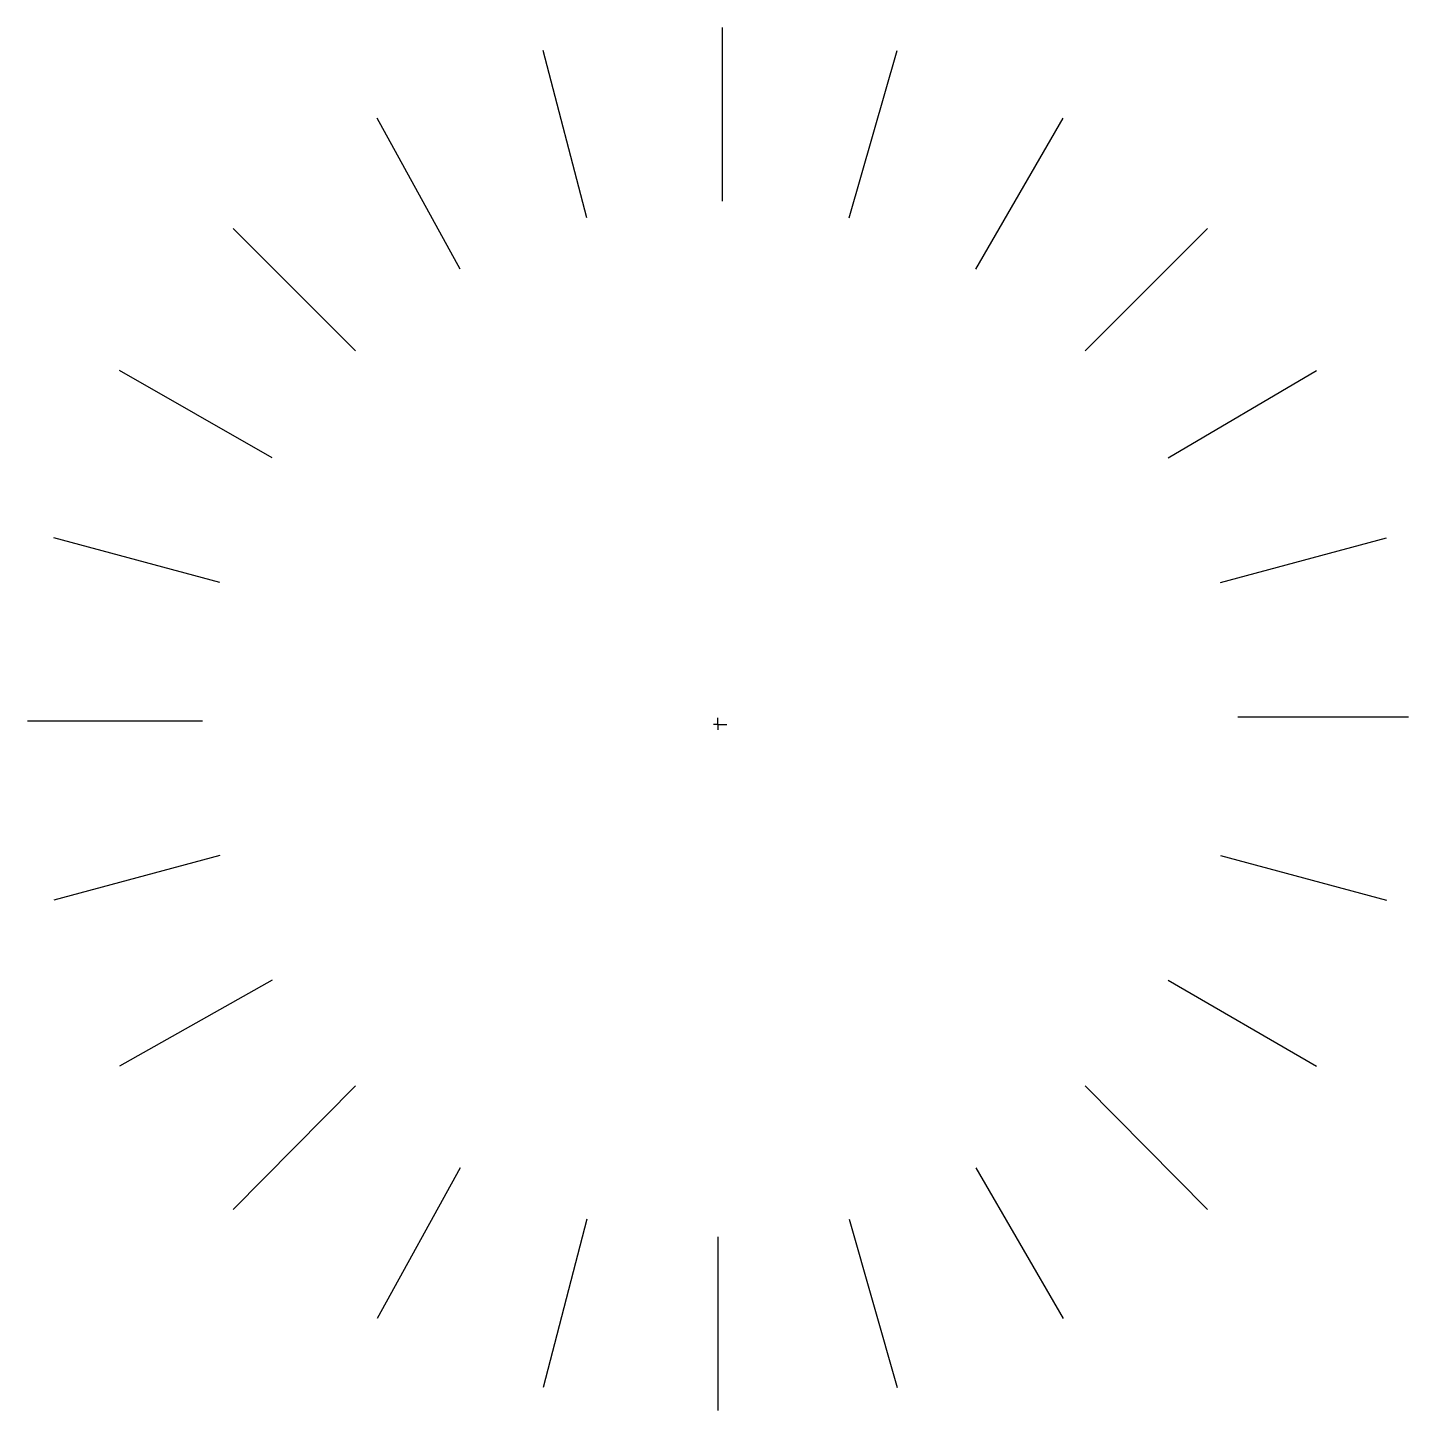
# Model space of a CAD drawing. Extents: x 315794 to 316782, y 65575 to 66564.
import ezdxf

# ---------------------------------------------------------------- set-up
doc = ezdxf.new("R2010")
doc.units = 0
doc.header["$MEASUREMENT"] = 0
doc.layers.get('0').update_dxf_attribs({"linetype": 'CONTINUOUS'})

msp = doc.modelspace()

# ---------------------------------------------------------------- linework, layer by layer
at = {"color": 7, "linetype": 'CONTINUOUS'}
for p, q in [((316290.97, 66440.23), (316290.97, 66564.45)), ((316194.09, 66428.51), (316162.84, 66548.04)), ((316381.59, 66428.51), (316415.97, 66548.04)), ((316103.47, 66391.79), (316044.09, 66499.6)), ((316472.22, 66391.79), (316534.72, 66499.6)), ((316028.47, 66333.2), (315940.97, 66420.7)), ((316550.34, 66333.2), (316637.84, 66420.7)), ((315969.09, 66256.63), (315859.72, 66319.13)), ((316609.72, 66256.63), (316715.97, 66319.13)), ((315931.59, 66167.57), (315812.84, 66199.6)), ((316647.22, 66167.57), (316765.97, 66199.6)), ((316287.84, 66066.01), (316287.84, 66070.7)), ((316659.72, 66071.48), (316781.59, 66071.48)), ((315919.09, 66068.35), (315794.09, 66068.35)), ((316287.84, 66066.01), (316284.72, 66066.01)), ((316287.84, 66066.01), (316294.09, 66066.01)), ((316287.84, 66066.01), (316287.84, 66062.1)), ((315931.59, 65972.26), (315812.84, 65940.23)), ((316647.22, 65972.26), (316765.97, 65940.23)), ((315969.09, 65883.2), (315859.72, 65821.48)), ((316609.72, 65883.2), (316715.97, 65821.48)), ((316028.47, 65807.41), (315940.97, 65719.13)), ((316550.34, 65807.41), (316637.84, 65719.13)), ((316103.47, 65748.82), (316044.09, 65641.01)), ((316472.22, 65748.82), (316534.72, 65641.01)), ((316194.09, 65712.1), (316162.84, 65591.79)), ((316381.59, 65712.1), (316415.97, 65591.79)), ((316287.84, 65699.6), (316287.84, 65575.38))]:
    msp.add_line(p, q, dxfattribs=at)

doc.saveas('drawing.dxf')
